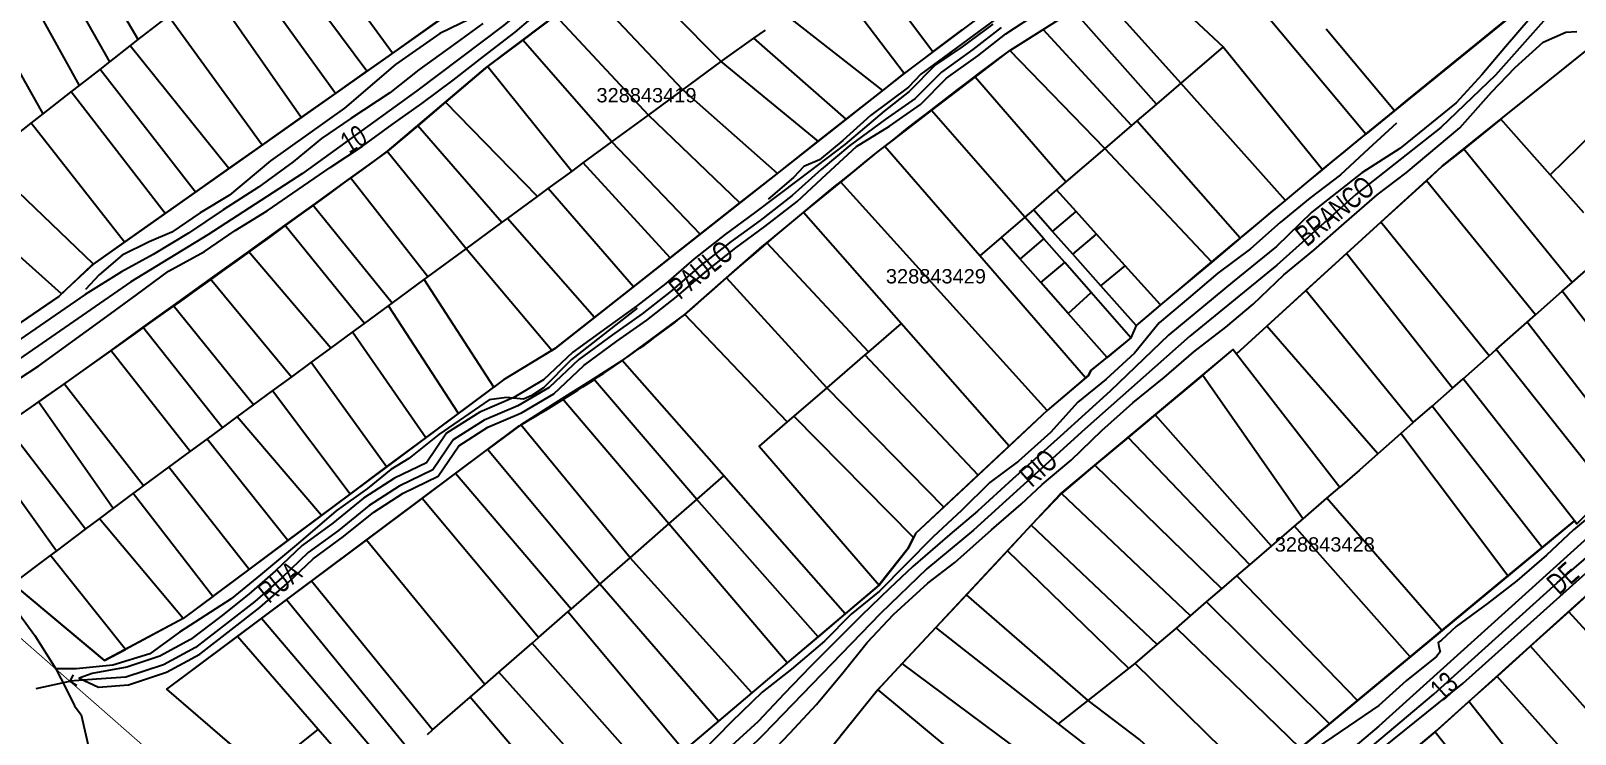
# Model space of a CAD drawing. Extents: x 206155 to 208014, y 4847439 to 4850017.
# Drawn here: x 206373.6 to 206589.5, y 4849569.2 to 4849667.4 of the extents above; entities that cross this region are included whole.
import ezdxf
from ezdxf.enums import TextEntityAlignment as Align

# ---------------------------------------------------------------- set-up
doc = ezdxf.new("R2010")
doc.units = 0
doc.header["$LTSCALE"] = 1.5
doc.header["$MEASUREMENT"] = 0
for name, color, linetype in [('CD-MALHA-LOTES', 40, 'CONTINUOUS'), ('CD_TXT_QUADRA', 7, 'CONTINUOUS'), ('HD-CURSO-PERENE', 170, 'CONTINUOUS'), ('HD-VALAS-DRENOS', 170, 'CONTINUOUS'), ('LM-LIM-SETOR-FISCAL', 7, 'CONTINUOUS'), ('RU-QUADRAS', 6, 'CONTINUOUS'), ('SV-EIXO-RUA-N-PAV', 6, 'CONTINUOUS'), ('SV-ESTIVAS', 7, 'CONTINUOUS'), ('SV-RUA-NAO-PAV-S-GUIA-C-GUIA', 7, 'CONTINUOUS'), ('SV-TXT-RUA-N-PAV-S-GUIA-C-GUIA', 7, 'CONTINUOUS')]:
    doc.layers.add(name, color=color, linetype=linetype)
doc.styles.add('ARIAL', font='ARIAL.TTF')
doc.linetypes.add('Limite', pattern='A,20,-3,[130,ltypeshp.shx,S=6.35,R=0,X=0,Y=0],-3,20', length=46)

msp = doc.modelspace()

# ---------------------------------------------------------------- linework, layer by layer
at = {"layer": 'CD-MALHA-LOTES'}
for points in [[(206388.64, 4849666.19), (206378.48, 4849683.54)], [(206575.61, 4849682.84), (206583.35, 4849671.8), (206564.25, 4849656.24)], [(206384.68, 4849663.1), (206374.72, 4849680.64)], [(206380.42, 4849659.78), (206370.65, 4849677.5)], [(206470.12, 4849663.12), (206456.56, 4849676.81)], [(206499.7, 4849664.49), (206490.1, 4849677.31)], [(206416.2, 4849658.68), (206403.31, 4849676.53)], [(206528.6, 4849676.15), (206540.28, 4849665.18)], [(206375.34, 4849655.82), (206365.4, 4849673.46)], [(206411.42, 4849655.31), (206398.73, 4849673.5)], [(206424.18, 4849664.32), (206416.85, 4849674.36)], [(206464.77, 4849659.2), (206451.62, 4849673.09)], [(206495.69, 4849661.45), (206485.93, 4849674.35)], [(206534.37, 4849660.1), (206523.09, 4849672.67)], [(206420.6, 4849661.79), (206413.24, 4849671.65)], [(206530.98, 4849657.19), (206519.35, 4849670.3)], [(206388.64, 4849666.19), (206392.85, 4849669.48)], [(206405.96, 4849651.46), (206392.85, 4849669.48)], [(206431.05, 4849669.17), (206424.18, 4849664.32)], [(206446.95, 4849669.58), (206442.39, 4849666.14)], [(206459.95, 4849655.66), (206446.95, 4849669.58)], [(206492.71, 4849659.1), (206479.26, 4849669.62)], [(206560.25, 4849652.98), (206546.4, 4849669.53)], [(206387.52, 4849665.32), (206388.64, 4849666.19)], [(206442.39, 4849666.14), (206437.48, 4849662.45)], [(206454.85, 4849651.92), (206442.39, 4849666.14)], [(206470.12, 4849663.12), (206470.64, 4849663.51), (206474.69, 4849666.38)], [(206474.69, 4849666.38), (206476.31, 4849667.53)], [(206487.59, 4849655.07), (206474.69, 4849666.38)], [(206499.7, 4849664.49), (206503.8, 4849667.58)], [(206510.47, 4849664.67), (206515.12, 4849667.62)], [(206527.5, 4849654.2), (206515.12, 4849667.62)], [(206564.25, 4849656.24), (206554.68, 4849667.67)], [(206384.68, 4849663.1), (206387.52, 4849665.32)], [(206401.3, 4849648.17), (206387.52, 4849665.32)], [(206424.18, 4849664.32), (206420.6, 4849661.79)], [(206499.7, 4849664.49), (206495.69, 4849661.45)], [(206505.65, 4849660.97), (206510.47, 4849664.67)], [(206523.76, 4849650.99), (206510.47, 4849664.67)], [(206540.28, 4849665.18), (206534.37, 4849660.1)], [(206540.28, 4849665.18), (206554.18, 4849648.03)], [(206579.12, 4849655.07), (206592.36, 4849665.71), (206598.03, 4849659.04)], [(206380.42, 4849659.78), (206383.31, 4849662.04)], [(206383.31, 4849662.04), (206384.68, 4849663.1)], [(206396.64, 4849644.88), (206383.31, 4849662.04)], [(206416.2, 4849658.68), (206420.6, 4849661.79)], [(206437.48, 4849662.45), (206431.58, 4849657.46)], [(206449.24, 4849647.79), (206437.48, 4849662.45)], [(206464.77, 4849659.2), (206470.12, 4849663.12)], [(206483.69, 4849652), (206470.12, 4849663.12)], [(206492.71, 4849659.1), (206495.69, 4849661.45)], [(206379.27, 4849658.89), (206380.42, 4849659.78)], [(206499.54, 4849656.28), (206505.65, 4849660.97)], [(206518.31, 4849646.31), (206505.65, 4849660.97)], [(206534.37, 4849660.1), (206530.98, 4849657.19)], [(206549.02, 4849643.72), (206534.37, 4849660.1)], [(206375.34, 4849655.82), (206379.27, 4849658.89)], [(206392.42, 4849641.91), (206379.27, 4849658.89)], [(206411.42, 4849655.31), (206416.2, 4849658.68)], [(206431.58, 4849657.46), (206427.7, 4849654.17)], [(206444.44, 4849644.27), (206431.58, 4849657.46)], [(206459.95, 4849655.66), (206464.77, 4849659.2)], [(206478, 4849647.51), (206464.77, 4849659.2)], [(206487.59, 4849655.07), (206492.71, 4849659.1)], [(206530.98, 4849657.19), (206528.23, 4849654.83)], [(206586.03, 4849647.28), (206598.03, 4849659.04)], [(206373.66, 4849654.51), (206375.34, 4849655.82)], [(206405.96, 4849651.46), (206411.42, 4849655.31)], [(206454.85, 4849651.92), (206459.95, 4849655.66)], [(206472.74, 4849643.38), (206459.95, 4849655.66)], [(206483.69, 4849652), (206487.59, 4849655.07)], [(206493, 4849651.27), (206499.54, 4849656.28)], [(206512.59, 4849641.4), (206499.54, 4849656.28)], [(206564.25, 4849656.24), (206560.25, 4849652.98)], [(206579.12, 4849655.07), (206573.94, 4849650.91)], [(206586.03, 4849647.28), (206579.12, 4849655.07)], [(206369.15, 4849650.99), (206373.66, 4849654.51)], [(206386.73, 4849637.89), (206373.66, 4849654.51)], [(206427.7, 4849654.17), (206423.43, 4849650.54)], [(206439.48, 4849640.64), (206427.7, 4849654.17)], [(206527.5, 4849654.2), (206523.76, 4849650.99)], [(206528.23, 4849654.83), (206527.5, 4849654.2)], [(206542.69, 4849638.43), (206528.23, 4849654.83)], [(206554.18, 4849648.03), (206560.25, 4849652.98)], [(206401.3, 4849648.17), (206405.96, 4849651.46)], [(206450.83, 4849648.97), (206454.85, 4849651.92)], [(206467.2, 4849639.01), (206454.85, 4849651.92)], [(206478, 4849647.51), (206483.69, 4849652)], [(206486.83, 4849646.26), (206492.13, 4849650.6), (206493, 4849651.27)], [(206506.27, 4849635.97), (206493, 4849651.27)], [(206523.76, 4849650.99), (206518.31, 4849646.31)], [(206538.7, 4849635.09), (206523.76, 4849650.99)], [(206573.94, 4849650.91), (206570.93, 4849648.49), (206568.7, 4849646.45)], [(206589.1, 4849632.27), (206573.94, 4849650.91)], [(206382.38, 4849634.82), (206367.12, 4849649.4)], [(206423.43, 4849650.54), (206418.32, 4849646.87)], [(206434.48, 4849636.97), (206423.43, 4849650.54)], [(206449.24, 4849647.79), (206450.83, 4849648.97)], [(206463.01, 4849635.71), (206450.83, 4849648.97)], [(206396.64, 4849644.88), (206401.3, 4849648.17)], [(206418.32, 4849646.87), (206413.02, 4849643.06)], [(206429.12, 4849633.03), (206418.32, 4849646.87)], [(206445.93, 4849645.37), (206449.24, 4849647.79)], [(206472.74, 4849643.38), (206478, 4849647.51)], [(206549.02, 4849643.72), (206554.18, 4849648.03)], [(206562.36, 4849640.69), (206568.7, 4849646.45)], [(206583.96, 4849627.74), (206568.7, 4849646.45)], [(206590.7, 4849642.01), (206586.03, 4849647.28)], [(206377.91, 4849630.67), (206361.71, 4849645.18)], [(206392.42, 4849641.91), (206396.64, 4849644.88)], [(206440.25, 4849641.2), (206444.44, 4849644.27)], [(206444.44, 4849644.27), (206445.93, 4849645.37)], [(206457.87, 4849631.66), (206445.93, 4849645.37)], [(206481.65, 4849642.02), (206486.83, 4849646.26)], [(206515.68, 4849614.36), (206486.83, 4849646.26)], [(206517.01, 4849645.2), (206513.77, 4849642.41)], [(206518.31, 4849646.31), (206517.01, 4849645.2)], [(206519.76, 4849642.16), (206517.01, 4849645.2)], [(206413.02, 4849643.06), (206409.14, 4849640.27)], [(206424.12, 4849629.36), (206413.02, 4849643.06)], [(206467.2, 4849639.01), (206472.74, 4849643.38)], [(206476.52, 4849637.82), (206481.65, 4849642.02)], [(206495.3, 4849626.51), (206481.65, 4849642.02)], [(206513.77, 4849642.41), (206512.59, 4849641.4)], [(206516.44, 4849639.4), (206513.77, 4849642.41)], [(206516.44, 4849639.4), (206519.76, 4849642.16)], [(206522.61, 4849639.01), (206519.76, 4849642.16)], [(206542.69, 4849638.43), (206549.02, 4849643.72)], [(206386.73, 4849637.89), (206392.42, 4849641.91)], [(206409.14, 4849640.27), (206404.03, 4849636.6)], [(206420.27, 4849626.54), (206409.14, 4849640.27)], [(206434.48, 4849636.97), (206439.48, 4849640.64)], [(206439.48, 4849640.64), (206440.25, 4849641.2)], [(206452.42, 4849627.37), (206440.25, 4849641.2)], [(206512.59, 4849641.4), (206509.26, 4849638.54)], [(206515.24, 4849638.38), (206512.59, 4849641.4)], [(206562.36, 4849640.69), (206557.56, 4849636.32)], [(206577.47, 4849622.02), (206562.36, 4849640.69)], [(206382.38, 4849634.82), (206386.73, 4849637.89)], [(206463.01, 4849635.71), (206467.2, 4849639.01)], [(206470.88, 4849632.91), (206475.84, 4849637.27), (206476.52, 4849637.82)], [(206490.71, 4849622.56), (206476.52, 4849637.82)], [(206509.26, 4849638.54), (206506.27, 4849635.97)], [(206511.91, 4849635.54), (206509.26, 4849638.54)], [(206511.91, 4849635.54), (206515.24, 4849638.38)], [(206518.16, 4849635.05), (206515.24, 4849638.38)], [(206519.27, 4849636.22), (206516.44, 4849639.4)], [(206519.27, 4849636.22), (206522.61, 4849639.01)], [(206526.6, 4849634.61), (206522.61, 4849639.01)], [(206542.69, 4849638.43), (206538.7, 4849635.09)], [(206404.03, 4849636.6), (206398.67, 4849632.75)], [(206415.56, 4849623.08), (206404.03, 4849636.6)], [(206429.12, 4849633.03), (206434.48, 4849636.97)], [(206446.43, 4849622.75), (206434.48, 4849636.97)], [(206457.87, 4849631.66), (206463.01, 4849635.71)], [(206521.06, 4849618.92), (206506.27, 4849635.97)], [(206514.81, 4849632.26), (206511.91, 4849635.54)], [(206523.2, 4849631.81), (206519.27, 4849636.22)], [(206557.56, 4849636.32), (206551.87, 4849631.14)], [(206572.35, 4849617.5), (206557.56, 4849636.32)], [(206589.1, 4849632.27), (206594.84, 4849637.34)], [(206382.38, 4849634.82), (206377.91, 4849630.67)], [(206514.81, 4849632.26), (206518.16, 4849635.05)], [(206521.84, 4849630.85), (206518.16, 4849635.05)], [(206523.2, 4849631.81), (206526.6, 4849634.61)], [(206531.56, 4849629.13), (206526.6, 4849634.61)], [(206538.7, 4849635.09), (206531.56, 4849629.13)], [(206398.67, 4849632.75), (206393.52, 4849629.05)], [(206410.05, 4849619.03), (206398.67, 4849632.75)], [(206424.12, 4849629.36), (206428.62, 4849632.67)], [(206428.62, 4849632.67), (206429.12, 4849633.03)], [(206438.34, 4849617.63), (206428.62, 4849632.67)], [(206452.42, 4849627.37), (206457.87, 4849631.66)], [(206465.03, 4849627.77), (206470.88, 4849632.91)], [(206484.89, 4849617.54), (206470.88, 4849632.91)], [(206518.65, 4849627.92), (206514.81, 4849632.26)], [(206528.13, 4849626.26), (206523.2, 4849631.81)], [(206587.7, 4849631.04), (206589.1, 4849632.27)], [(206372.24, 4849626.69), (206377.52, 4849630.3), (206377.91, 4849630.67)], [(206393.52, 4849629.05), (206389.29, 4849626.01)], [(206404.75, 4849615.15), (206393.52, 4849629.05)], [(206423.64, 4849629.01), (206424.12, 4849629.36)], [(206518.65, 4849627.92), (206521.84, 4849630.85)], [(206527.41, 4849624.51), (206521.84, 4849630.85)], [(206531.56, 4849629.13), (206528.13, 4849626.26)], [(206551.87, 4849631.14), (206546.39, 4849626.16)], [(206566.88, 4849612.68), (206551.87, 4849631.14)], [(206583.96, 4849627.74), (206587.7, 4849631.04)], [(206602.68, 4849611.55), (206587.7, 4849631.04)], [(206420.27, 4849626.54), (206423.64, 4849629.01)], [(206433.41, 4849613.97), (206423.64, 4849629.01)], [(206446.43, 4849622.75), (206446.98, 4849623.09), (206452.42, 4849627.37)], [(206456.28, 4849621.37), (206456.71, 4849621.64), (206465.03, 4849627.77)], [(206479.35, 4849612.77), (206465.03, 4849627.77)], [(206524.07, 4849621.79), (206518.65, 4849627.92)], [(206582.79, 4849626.71), (206583.96, 4849627.74)], [(206389.29, 4849626.01), (206384.8, 4849622.78)], [(206400.42, 4849611.97), (206389.29, 4849626.01)], [(206415.56, 4849623.08), (206418.59, 4849625.3)], [(206418.59, 4849625.3), (206420.27, 4849626.54)], [(206428.84, 4849610.56), (206418.59, 4849625.3)], [(206495.3, 4849626.51), (206490.71, 4849622.56)], [(206510.36, 4849609.39), (206495.3, 4849626.51)], [(206528.13, 4849626.26), (206527.41, 4849624.51)], [(206546.39, 4849626.16), (206542.16, 4849622.31)], [(206561.92, 4849608.31), (206546.39, 4849626.16)], [(206578.44, 4849622.88), (206582.79, 4849626.71)], [(206598.09, 4849606.94), (206582.79, 4849626.71)], [(206384.8, 4849622.78), (206378.28, 4849618.1)], [(206395.91, 4849608.65), (206384.8, 4849622.78)], [(206412.82, 4849621.06), (206415.56, 4849623.08)], [(206446.43, 4849622.75), (206439.7, 4849618.65), (206438.34, 4849617.63)], [(206527.41, 4849624.51), (206524.07, 4849621.79)], [(206537.44, 4849619.32), (206541.7, 4849622.88), (206542.16, 4849622.31)], [(206577.47, 4849622.02), (206578.44, 4849622.88)], [(206594.22, 4849603.05), (206578.44, 4849622.88)], [(206410.05, 4849619.03), (206412.82, 4849621.06)], [(206423.36, 4849606.48), (206412.82, 4849621.06)], [(206452.26, 4849618.81), (206456.28, 4849621.37)], [(206470.49, 4849605.23), (206456.28, 4849621.37)], [(206490.22, 4849622.14), (206484.89, 4849617.54)], [(206490.71, 4849622.56), (206490.22, 4849622.14)], [(206506.03, 4849605.35), (206490.22, 4849622.14)], [(206521.06, 4849618.92), (206521.47, 4849619.27), (206521.82, 4849619.97), (206524.07, 4849621.79)], [(206542.16, 4849622.31), (206556.61, 4849603.68)], [(206573.84, 4849618.82), (206577.47, 4849622.02)], [(206407.42, 4849617.1), (206410.05, 4849619.03)], [(206447.91, 4849616.05), (206452.26, 4849618.81)], [(206466.71, 4849601.93), (206452.26, 4849618.81)], [(206521.06, 4849618.92), (206515.68, 4849614.36)], [(206537.44, 4849619.32), (206530.8, 4849613.77)], [(206537.44, 4849619.32), (206551.46, 4849599.24)], [(206572.35, 4849617.5), (206573.84, 4849618.82)], [(206589.39, 4849598.97), (206573.84, 4849618.82)], [(206378.28, 4849618.1), (206374.7, 4849615.59)], [(206389.37, 4849603.85), (206378.28, 4849618.1)], [(206404.75, 4849615.15), (206407.42, 4849617.1)], [(206418.27, 4849602.69), (206407.42, 4849617.1)], [(206433.41, 4849613.97), (206438.34, 4849617.63)], [(206484.89, 4849617.54), (206480.3, 4849613.58)], [(206501.23, 4849600.88), (206484.89, 4849617.54)], [(206569.5, 4849614.99), (206572.35, 4849617.5)], [(206374.7, 4849615.59), (206370.06, 4849612.35)], [(206385.13, 4849600.68), (206374.7, 4849615.59)], [(206402.47, 4849613.47), (206404.75, 4849615.15)], [(206428.84, 4849610.56), (206433.41, 4849613.97)], [(206442.12, 4849612.38), (206447.91, 4849616.05)], [(206462.79, 4849598.52), (206447.91, 4849616.05)], [(206515.68, 4849614.36), (206510.36, 4849609.39)], [(206566.88, 4849612.68), (206569.5, 4849614.99)], [(206584.88, 4849595.24), (206569.5, 4849614.99)], [(206381.28, 4849597.78), (206370.06, 4849612.35)], [(206398.26, 4849610.38), (206400.42, 4849611.97)], [(206400.42, 4849611.97), (206402.47, 4849613.47)], [(206414.24, 4849599.69), (206402.47, 4849613.47)], [(206442.12, 4849612.38), (206437.46, 4849608.93)], [(206457.39, 4849593.81), (206442.12, 4849612.38)], [(206479.35, 4849612.77), (206475.42, 4849609.38), (206492.19, 4849589.99)], [(206480.3, 4849613.58), (206479.35, 4849612.77)], [(206497.02, 4849596.63), (206480.3, 4849613.58)], [(206530.8, 4849613.77), (206527.03, 4849610.61)], [(206547.05, 4849595.43), (206530.8, 4849613.77)], [(206565.13, 4849611.14), (206566.88, 4849612.68)], [(206377.2, 4849594.72), (206366.42, 4849609.8)], [(206395.91, 4849608.65), (206398.26, 4849610.38)], [(206409.54, 4849596.19), (206398.26, 4849610.38)], [(206423.36, 4849606.48), (206428.84, 4849610.56)], [(206527.03, 4849610.61), (206522.38, 4849606.73)], [(206544.02, 4849592.82), (206527.03, 4849610.61)], [(206561.92, 4849608.31), (206565.13, 4849611.14)], [(206580.09, 4849591.27), (206565.13, 4849611.14)], [(206392.92, 4849606.46), (206395.91, 4849608.65)], [(206433, 4849605.59), (206437.46, 4849608.93)], [(206453.15, 4849590.11), (206437.46, 4849608.93)], [(206510.36, 4849609.39), (206506.03, 4849605.35)], [(206561.92, 4849608.31), (206559.36, 4849606.05), (206556.61, 4849603.68)], [(206389.37, 4849603.85), (206392.92, 4849606.46)], [(206404.12, 4849592.15), (206392.92, 4849606.46)], [(206418.27, 4849602.69), (206423.36, 4849606.48)], [(206428.31, 4849602.08), (206433, 4849605.59)], [(206449.14, 4849586.61), (206433, 4849605.59)], [(206506.03, 4849605.35), (206501.23, 4849600.88)], [(206522.38, 4849606.73), (206517.68, 4849602.79)], [(206540.12, 4849589.46), (206522.38, 4849606.73)], [(206387.91, 4849602.77), (206388.75, 4849603.4), (206389.37, 4849603.85)], [(206466.71, 4849601.93), (206470.49, 4849605.23)], [(206487.44, 4849585.96), (206470.49, 4849605.23)], [(206554.79, 4849602.11), (206556.61, 4849603.68)], [(206385.13, 4849600.68), (206387.91, 4849602.77)], [(206399.05, 4849588.38), (206387.91, 4849602.77)], [(206414.24, 4849599.69), (206418.27, 4849602.69)], [(206420.52, 4849596.26), (206428.31, 4849602.08)], [(206444.61, 4849582.67), (206428.31, 4849602.08)], [(206462.79, 4849598.52), (206466.71, 4849601.93)], [(206483.66, 4849582.76), (206466.71, 4849601.93)], [(206517.68, 4849602.79), (206513.47, 4849598.33)], [(206535.73, 4849585.67), (206517.68, 4849602.79)], [(206551.46, 4849599.24), (206554.79, 4849602.11)], [(206570.88, 4849583.63), (206554.79, 4849602.11)], [(206589.39, 4849598.97), (206589.73, 4849598.54), (206594.22, 4849603.05)], [(206381.28, 4849597.78), (206383.23, 4849599.25)], [(206383.23, 4849599.25), (206385.13, 4849600.68)], [(206394.9, 4849585.29), (206383.23, 4849599.25)], [(206409.54, 4849596.19), (206414.24, 4849599.69)], [(206501.23, 4849600.88), (206497.28, 4849597.19), (206497.02, 4849596.63)], [(206550.28, 4849598.22), (206551.46, 4849599.24)], [(206584.88, 4849595.24), (206589.39, 4849598.97)], [(206377.2, 4849594.72), (206381.28, 4849597.78)], [(206457.39, 4849593.81), (206462.79, 4849598.52)], [(206479.37, 4849579.12), (206462.79, 4849598.52)], [(206513.47, 4849598.33), (206510.13, 4849594.75)], [(206531.08, 4849581.66), (206513.47, 4849598.33)], [(206547.05, 4849595.43), (206550.28, 4849598.22)], [(206566.46, 4849579.97), (206550.28, 4849598.22)], [(206376.39, 4849594.11), (206377.2, 4849594.72)], [(206404.12, 4849592.15), (206409.54, 4849596.19)], [(206412.86, 4849590.53), (206420.52, 4849596.26)], [(206437.09, 4849576.11), (206420.52, 4849596.26)], [(206492.19, 4849589.99), (206496.32, 4849595.19), (206497.02, 4849596.63)], [(206510.13, 4849594.75), (206504.43, 4849588.64)], [(206527.13, 4849578.34), (206510.13, 4849594.75)], [(206544.02, 4849592.82), (206547.05, 4849595.43)], [(206580.09, 4849591.27), (206584.88, 4849595.24)], [(206371.12, 4849590.14), (206376.39, 4849594.11)], [(206386.84, 4849580.99), (206376.39, 4849594.11)], [(206453.15, 4849590.11), (206457.39, 4849593.81)], [(206474.4, 4849574.91), (206457.39, 4849593.81)], [(206542.23, 4849591.28), (206544.02, 4849592.82)], [(206399.05, 4849588.38), (206404.12, 4849592.15)], [(206409.38, 4849587.93), (206412.86, 4849590.53)], [(206429.78, 4849569.74), (206412.86, 4849590.53)], [(206540.12, 4849589.46), (206542.23, 4849591.28)], [(206559.08, 4849573.85), (206542.23, 4849591.28)], [(206570.88, 4849583.63), (206580.09, 4849591.27)], [(206371.12, 4849590.14), (206383.93, 4849579.44), (206386.84, 4849580.99)], [(206399.05, 4849588.38), (206394.9, 4849585.29)], [(206449.14, 4849586.61), (206453.15, 4849590.11)], [(206469.76, 4849570.98), (206453.15, 4849590.11)], [(206492.19, 4849589.99), (206487.44, 4849585.96)], [(206504.43, 4849588.64), (206500.12, 4849584.03)], [(206521.42, 4849573.85), (206504.43, 4849588.64)], [(206537.99, 4849587.62), (206540.12, 4849589.46)], [(206592.08, 4849589.34), (206588.62, 4849586.24)], [(206405.87, 4849585.31), (206409.38, 4849587.93)], [(206426.52, 4849566.9), (206409.38, 4849587.93)], [(206444.61, 4849582.67), (206448.69, 4849586.22)], [(206448.69, 4849586.22), (206449.14, 4849586.61)], [(206464.92, 4849566.88), (206448.69, 4849586.22)], [(206487.44, 4849585.96), (206483.66, 4849582.76)], [(206535.73, 4849585.67), (206537.99, 4849587.62)], [(206555.14, 4849570.59), (206537.99, 4849587.62)], [(206588.62, 4849586.24), (206583.28, 4849581.44)], [(206611.78, 4849560.9), (206588.62, 4849586.24)], [(206394.9, 4849585.29), (206386.84, 4849580.99)], [(206402.51, 4849582.8), (206405.87, 4849585.31)], [(206423.67, 4849564.4), (206405.87, 4849585.31)], [(206500.12, 4849584.03), (206495.43, 4849579)], [(206517.29, 4849570.6), (206500.12, 4849584.03)], [(206531.08, 4849581.66), (206533.78, 4849583.98)], [(206533.78, 4849583.98), (206535.73, 4849585.67)], [(206551.04, 4849567.19), (206533.78, 4849583.98)], [(206406.19, 4849563.74), (206392.64, 4849575.42), (206402.51, 4849582.8)], [(206413.8, 4849569.81), (206402.51, 4849582.8)], [(206439.06, 4849577.82), (206443.68, 4849581.85)], [(206443.68, 4849581.85), (206444.61, 4849582.67)], [(206460.37, 4849563.03), (206443.68, 4849581.85)], [(206483.66, 4849582.76), (206479.37, 4849579.12)], [(206528, 4849579.03), (206531.08, 4849581.66)], [(206566.46, 4849579.97), (206570.88, 4849583.63)], [(206559.08, 4849573.85), (206566.46, 4849579.97)], [(206583.28, 4849581.44), (206578.58, 4849577.22)], [(206606.72, 4849555.04), (206583.28, 4849581.44)], [(206437.09, 4849576.11), (206439.06, 4849577.82)], [(206455.77, 4849559.12), (206439.06, 4849577.82)], [(206479.37, 4849579.12), (206474.4, 4849574.91)], [(206495.43, 4849579), (206492.03, 4849575.36)], [(206512.51, 4849566.33), (206495.43, 4849579)], [(206521.42, 4849573.85), (206527.13, 4849578.34)], [(206527.13, 4849578.34), (206528, 4849579.03)], [(206545.12, 4849562.27), (206528, 4849579.03)], [(206435.05, 4849574.33), (206437.09, 4849576.11)], [(206492.03, 4849575.36), (206486.75, 4849568.83)], [(206492.03, 4849575.36), (206508.56, 4849561.62)], [(206578.58, 4849577.22), (206574.66, 4849573.7)], [(206602.62, 4849550.29), (206578.58, 4849577.22)], [(206429.78, 4849569.74), (206435.05, 4849574.33)], [(206451.35, 4849555.14), (206435.05, 4849574.33)], [(206474.4, 4849574.91), (206469.76, 4849570.98)], [(206517.29, 4849570.6), (206521.42, 4849573.85)], [(206537.5, 4849560.1), (206528.61, 4849568.39), (206521.42, 4849573.85)], [(206555.14, 4849570.59), (206559.08, 4849573.85)], [(206569.93, 4849569.47), (206574.66, 4849573.7)], [(206597.66, 4849544.54), (206574.66, 4849573.7)], [(206469.76, 4849570.98), (206464.92, 4849566.88)], [(206406.19, 4849563.74), (206413.8, 4849569.81)], [(206418.84, 4849564.01), (206413.8, 4849569.81)], [(206429.05, 4849569.1), (206429.78, 4849569.74)], [(206521.22, 4849567.52), (206517.29, 4849570.6)], [(206551.04, 4849567.19), (206555.14, 4849570.59)], [(206569.93, 4849569.47), (206565.09, 4849565.4)], [(206569.93, 4849569.47), (206586.96, 4849548.02)]]:
    msp.add_lwpolyline(points, dxfattribs=at)
at = {"layer": 'HD-CURSO-PERENE'}
for p, q in [((206371.13, 4849587.06), (206374.19, 4849582.95)), ((206374.19, 4849582.95), (206377.11, 4849578.28)), ((206377.11, 4849578.28), (206378.5, 4849575.59)), ((206378.5, 4849575.59), (206379.74, 4849573.11)), ((206379.74, 4849573.11), (206380.66, 4849571.87)), ((206380.66, 4849571.87), (206381.83, 4849566.77))]:
    msp.add_line(p, q, dxfattribs=at)
at = {"layer": 'HD-VALAS-DRENOS', "flags": 128}
for points in [[(206553.82, 4849714.8), (206559.4, 4849706.31), (206559.56, 4849705.86), (206559.27, 4849704.86), (206558.63, 4849704.25), (206552.72, 4849700.2), (206551.86, 4849697.79), (206534.83, 4849687.5), (206534.29, 4849686.64), (206532.62, 4849684.36), (206526.91, 4849681.33), (206516.34, 4849674.88), (206505.44, 4849666.81), (206498.05, 4849661.36), (206496.33, 4849659.53), (206491.02, 4849655.6), (206487.12, 4849652.09), (206483.85, 4849649.39), (206481.66, 4849648.46), (206480.23, 4849646.94), (206476.67, 4849643.89)], [(206436.5, 4849669.79), (206430.78, 4849667.06), (206424.59, 4849662.72), (206417.46, 4849656.61), (206407.1, 4849649.26), (206401.41, 4849644.47), (206397.29, 4849642.01), (206393.33, 4849639.3), (206390.14, 4849637.96), (206386.41, 4849636.1), (206383.15, 4849633.31), (206381.27, 4849631.28)], [(206564.54, 4849654.54), (206560.63, 4849650.93), (206556.68, 4849647.32), (206552.42, 4849644.06), (206548.26, 4849640.65), (206544.11, 4849636.94), (206539.55, 4849633.57), (206535.44, 4849630.06), (206531.34, 4849626.6), (206527.89, 4849622.39), (206523.94, 4849618.73), (206519.98, 4849615.52), (206516.18, 4849611.32), (206511.68, 4849607.3), (206507.67, 4849604.29), (206503.72, 4849600.38), (206499.77, 4849596.72), (206495.87, 4849592.81), (206492.26, 4849589.15), (206488.3, 4849585.9), (206484.55, 4849582.14), (206479.95, 4849578.22), (206475.84, 4849575.01), (206471.59, 4849570.89), (206467.45, 4849566.68)], [(206458.36, 4849628.67), (206449.2, 4849621.48), (206445.3, 4849617.52), (206443.66, 4849616.49), (206442.47, 4849615.98), (206440.1, 4849616.19), (206437.71, 4849615.86), (206430.66, 4849611.02), (206426.47, 4849607.65), (206423.93, 4849606.11), (206420.67, 4849603.46), (206416.31, 4849600.35), (206411.03, 4849595.85), (206405.72, 4849591.39), (206401.61, 4849588.08), (206394.39, 4849583.4), (206390.25, 4849580.36), (206385.06, 4849578.81), (206379.98, 4849578.3), (206377.11, 4849578.28)], [(206593.48, 4849601.19), (206589.27, 4849597.68), (206585.52, 4849594.17), (206581.36, 4849590.56), (206577.25, 4849587.4), (206572.89, 4849584.19), (206570.81, 4849582.3), (206570.37, 4849581.95), (206570.43, 4849581.4), (206570.64, 4849580.65), (206570.1, 4849579.99), (206565.89, 4849576.58), (206562.08, 4849573.17), (206557.82, 4849570.26), (206553.45, 4849567.29)]]:
    msp.add_lwpolyline(points, dxfattribs=at)
at = {"layer": 'LM-LIM-SETOR-FISCAL', "linetype": 'Limite', "ltscale": 0.1, "const_width": 0.13, "flags": 128}
msp.add_lwpolyline([(207693.53, 4847579.56), (207661.03, 4847549.31), (207612.7, 4847504.12), (207608.58, 4847500.27), (207585.3, 4847478.55), (207576.34, 4847469.74), (207571.87, 4847465.34), (207556.36, 4847486.66), (207540.14, 4847507.78), (207531.85, 4847519.47), (207511.91, 4847545.61), (207506.17, 4847553.18), (207498.88, 4847562.81), (207463.75, 4847610.71), (207457.67, 4847619.01), (207440.44, 4847642.51), (207431.06, 4847656.73), (207427.79, 4847661.69), (207410.24, 4847685.38), (207400.06, 4847698.96), (207390.62, 4847713.26), (207368.81, 4847743.14), (207367.63, 4847745.51), (207365.1, 4847750.55), (207350.49, 4847771.92), (207340.01, 4847785.42), (207333.8, 4847793.43), (207328.91, 4847799.72), (207315.6, 4847819.35), (207310.76, 4847826.26), (207285.87, 4847860.83), (207260.72, 4847896.98), (207248.23, 4847915.4), (207242.67, 4847921.29), (207202.51, 4847892.47), (207193.03, 4847885.67), (207186.34, 4847883.83), (207169.47, 4847906.92), (207159.13, 4847921.36), (207145.03, 4847940.16), (207134.22, 4847955.66), (207130.37, 4847960.22), (207126.09, 4847965.9), (207111.59, 4847986.15), (207100.06, 4848001.48), (207090.77, 4848014.03), (207087.01, 4848019.05), (207075.04, 4848034.33), (207069.37, 4848045.04), (207069.26, 4848049.8), (207069.11, 4848053.33), (207066.5, 4848058.01), (207060.87, 4848065.4), (207031.95, 4848105.77), (207020.41, 4848120.82), (207005.92, 4848142.54), (206995.35, 4848155.22), (206982.67, 4848172.12), (206959.42, 4848202.77), (206955.58, 4848209.27), (206948.97, 4848217), (206956.28, 4848221.98), (206974.04, 4848236.91), (207015.88, 4848269.11), (207005.71, 4848281.99), (206987.16, 4848307.84), (206966.87, 4848336.83), (206960.49, 4848346.74), (207051.18, 4848413.73), (207093.59, 4848446.09), (207106.7, 4848455.88), (207140.72, 4848483.45), (207169.66, 4848504.88), (207261.26, 4848571.24), (207250.42, 4848586.92), (207233.64, 4848611.27), (207214.13, 4848640.25), (207199.66, 4848661.86), (207162.16, 4848719.72), (207148.67, 4848740.27), (207138.58, 4848756.16), (207114.21, 4848785.08), (207108.98, 4848791.97), (207099.68, 4848804.07), (207089.04, 4848833.89), (207075.28, 4848852.41), (207054.15, 4848879.42), (207034.07, 4848905.39), (207008.79, 4848936.89), (207002.49, 4848944.75), (206978.67, 4848976.02), (206968.98, 4848989.87), (206958.44, 4849004.76), (206966.26, 4849011.39), (206981.71, 4849023.09), (207002.58, 4849038.25), (207026.18, 4849059.14), (207039.09, 4849069.24), (207048.4, 4849077.1), (207033.93, 4849094.44), (207025.31, 4849104.91), (207019.34, 4849111.98), (206955.53, 4849187.19), (206739.99, 4849438.83), (206628.48, 4849357.79), (206159.3, 4849769.3), (206177.89, 4849842.97), (206311.32, 4849828.25), (206318.97, 4849888.04), (206376.86, 4849879.93), (206422.43, 4850015.06), (206474.48, 4850006.62), (206492.19, 4850011.1), (206819.81, 4849985.62), (206867.89, 4849970.66), (206761.86, 4849758.64), (206955.52, 4849737.17), (206981.38, 4849733.58), (207038.29, 4849725.23), (207070.29, 4849722.03), (207093.76, 4849719.89), (207136.42, 4849713.49), (207187.69, 4849706.67), (207206.03, 4849702.71), (207217.82, 4849703), (207238.05, 4849700.95), (207257.69, 4849697.98), (207277.63, 4849691.43), (207298.76, 4849680.12), (207307.69, 4849672.68), (207325.58, 4849647.34), (207339.6, 4849627.48), (207365.17, 4849591.27), (207375.36, 4849576.96), (207394.56, 4849549.23), (207402.02, 4849538.56), (207409.91, 4849527.9), (207417.58, 4849518.68), (207445.75, 4849483.09), (207461.51, 4849464.09), (207489.49, 4849426.56), (207512.94, 4849401.39), (207520.93, 4849386.71), (207524.83, 4849382.69), (207529.48, 4849377.88), (207540.69, 4849361.49), (207560.95, 4849335.89), (207577.23, 4849307.07), (207583.74, 4849297.42), (207628.15, 4849239.89), (207643.22, 4849219.05), (207658.02, 4849201.49), (207693.22, 4849158.83), (207705.61, 4849141.39), (207712.86, 4849133.84), (207725.65, 4849112.01), (207736.66, 4849084.67), (207739.33, 4849078.11), (207747.93, 4849059.71), (207757.22, 4849040.43), (207775.14, 4849006.28), (207791.99, 4848977.54), (207792.78, 4848975.77), (207795.96, 4848968.62), (207802.2, 4848960.18), (207825.03, 4848930.31), (207842.53, 4848910.15), (207856.41, 4848891.07), (207858.75, 4848886.94), (207866.81, 4848872.74), (207869.94, 4848867.11), (207871.77, 4848863.82), (207879.69, 4848853.91), (207882.92, 4848845.94), (207889.76, 4848830.42), (207897.96, 4848811.56), (207901.5, 4848803.37), (207910.93, 4848782.03), (207925.43, 4848746.58), (207927.76, 4848740.69), (207935.19, 4848724.84), (207938.98, 4848722.35), (207951.29, 4848714.3), (207953.61, 4848706.94), (207955.87, 4848700.21), (207959.42, 4848694.96), (207980.21, 4848656.63), (207983.23, 4848650.23), (207987.97, 4848639.65), (207991.98, 4848624.34), (207992.34, 4848618.14), (207992.71, 4848609.76), (207992.35, 4848598.91), (207989.51, 4848588.21), (207986.21, 4848576.49), (207981.13, 4848552.93), (207979.22, 4848544.32), (207974.12, 4848527.55), (207970.47, 4848512.96), (207968.53, 4848505.21), (207962.87, 4848484.57), (207961.77, 4848475.9), (207962.44, 4848471.73), (207962.76, 4848468.22), (207963.58, 4848460.32), (207965.62, 4848437.71), (207970.3, 4848417.74), (207973.97, 4848405.11), (207979.52, 4848388.8), (207983.37, 4848372.15), (207985.88, 4848361.34), (207994.8, 4848328.69), (207998.94, 4848313.63), (208000.94, 4848308.61), (208001.28, 4848301.24), (208004.29, 4848290.86), (208006.08, 4848286.4), (208007.64, 4848282.49), (208010.65, 4848271.5), (208010.53, 4848262.57), (208009.71, 4848251.17), (208006.89, 4848242.28), (208002.27, 4848228.55), (207997.36, 4848212.8), (207991.07, 4848194.77), (207987.4, 4848183.31), (207984.51, 4848174.56), (207981.76, 4848167.44), (207976.41, 4848152.41), (207973.09, 4848141.61), (207967.4, 4848130.11), (207964.22, 4848121.42), (207961.45, 4848112.84), (207955.63, 4848098.17), (207952.19, 4848088.84), (207947.6, 4848075.6), (207943.28, 4848060.34), (207938.8, 4848047.89), (207935.95, 4848038.31), (207931.75, 4848023.44), (207924.02, 4847983.95), (207922.67, 4847973.36), (207921, 4847963.57), (207920.32, 4847960.19), (207917.77, 4847945.28), (207916.42, 4847941.01), (207910.26, 4847922.04), (207901.41, 4847892.98), (207897.62, 4847878.65), (207892.25, 4847865.58), (207878.3, 4847837.34), (207872.42, 4847829.43), (207870.47, 4847825.73), (207866.98, 4847818.64), (207853.99, 4847795.84), (207843.32, 4847778.24), (207832.06, 4847762.95), (207814.75, 4847736.4), (207805.8, 4847721.97), (207788.79, 4847698.98), (207782.07, 4847685.13), (207771.56, 4847663.44), (207770.16, 4847648.29), (207754.59, 4847638.36), (207743.55, 4847627.73)], close=True, dxfattribs=at)
at = {"layer": 'RU-QUADRAS', "color": 6, "linetype": 'Continuous'}
for points in [[(206495.92, 4849661.63), (206446.98, 4849623.09), (206439.7, 4849618.65), (206394.9, 4849585.29), (206383.93, 4849579.44), (206356.84, 4849602.08), (206356.92, 4849603.16, 0.006648), (206423.49, 4849650.59), (206437.22, 4849662.26), (206471.73, 4849688.23), (206515.53, 4849713.92), (206541.1, 4849730.72), (206547.32, 4849723.95), (206559.41, 4849705.9), (206517.22, 4849677.69)], [(206392.64, 4849575.42), (206441.87, 4849612.22, 0.034504), (206465.01, 4849627.75, -0.022732), (206510.55, 4849664.74), (206541.09, 4849684.06), (206561.61, 4849699.68), (206575.61, 4849682.84), (206583.35, 4849671.8, 0.006431), (206528.13, 4849626.26), (206527.41, 4849624.51), (206521.82, 4849619.97), (206521.47, 4849619.27), (206515.71, 4849614.38), (206497.28, 4849597.19), (206496.32, 4849595.19), (206492.17, 4849589.96), (206456.11, 4849559.42), (206442.53, 4849547.18), (206433.01, 4849540.64)]]:
    msp.add_lwpolyline(points, format="xyb", close=True, dxfattribs=at)
msp.add_lwpolyline([(206435.05, 4849671.98), (206382.16, 4849634.66), (206377.52, 4849630.3), (206358.02, 4849616.98)], dxfattribs=at)
for points in [[(206452.18, 4849529.83), (206469.14, 4849549.67), (206470.5, 4849548.62), (206491.8, 4849575.11), (206517.53, 4849602.67), (206541.7, 4849622.88), (206542.16, 4849622.31), (206570.93, 4849648.49), (206592.36, 4849665.71), (206621.93, 4849630.9), (206589.73, 4849598.54), (206589.39, 4849598.97), (206539.86, 4849557.92), (206537.5, 4849560.1), (206534.45, 4849557.17), (206536.42, 4849555.63), (206532.5, 4849551.59), (206530.54, 4849552.97), (206489.11, 4849501.54), (206469.5, 4849515.61)], [(206549.17, 4849552.04), (206570.23, 4849569.72), (206632.58, 4849625.99), (206652.53, 4849611.72), (206667.71, 4849599.32), (206619.99, 4849509.35), (206609.36, 4849491.37), (206574.67, 4849521.94)]]:
    msp.add_lwpolyline(points, close=True, dxfattribs=at)
at = {"layer": 'SV-EIXO-RUA-N-PAV'}
for points in [[(206542.07, 4849735.49), (206523.98, 4849723.79), (206496.99, 4849707.26), (206486.79, 4849702.86), (206475.77, 4849697.07), (206468.06, 4849692.66), (206460.07, 4849686.6), (206447.95, 4849675.03), (206439.69, 4849668.15), (206427.57, 4849659.05), (206411.59, 4849647.48), (206398.36, 4849638.94), (206387.62, 4849632.33), (206375.22, 4849623.79), (206358.42, 4849612.22), (206352.83, 4849607.43), (206351.89, 4849606.14)], [(206588.04, 4849672.15), (206578.35, 4849661.25), (206570.72, 4849653.9), (206558.84, 4849644.57), (206547.81, 4849634.67), (206535.65, 4849624.77), (206520.95, 4849611.77), (206505.4, 4849597.63), (206498.89, 4849592.25), (206492.39, 4849586.03), (206475.99, 4849569.07), (206463.26, 4849556.62), (206455.34, 4849547.86), (206450.08, 4849541.7)], [(206509.28, 4849667.89), (206505.32, 4849664.83), (206500.91, 4849661.67), (206497.26, 4849657.96), (206493.04, 4849655.05), (206488.13, 4849651.42), (206484.12, 4849648.04), (206480.03, 4849644.41), (206475.57, 4849640.94), (206471.51, 4849637.98), (206467.2, 4849634.57), (206463.19, 4849631.11), (206459.08, 4849627.89), (206454.92, 4849624.93), (206450.21, 4849621.52), (206446.06, 4849617.6), (206441.72, 4849615.03), (206437, 4849613.01), (206432.66, 4849610.26), (206429.81, 4849606.06), (206425.11, 4849603.79), (206420.91, 4849601.08), (206416.65, 4849597.62), (206412.39, 4849594.51), (206408.69, 4849591.01), (206404.93, 4849587.7), (206400.97, 4849584.59), (206396.65, 4849581.27), (206392.17, 4849578.85), (206386.91, 4849577.1), (206382.81, 4849576.84), (206379.09, 4849576.55)], [(206518.46, 4849525.85), (206519.09, 4849529.29), (206520.96, 4849533.5), (206522.99, 4849535.69), (206527.14, 4849539.43), (206534.36, 4849545.37), (206543.63, 4849552.69), (206553.27, 4849560.84), (206569.76, 4849574.74), (206587, 4849590.31), (206604.6, 4849605.5), (206623.69, 4849624.96), (206628.04, 4849628.64), (206632.37, 4849631.61)]]:
    msp.add_lwpolyline(points, dxfattribs=at)
at = {"layer": 'SV-ESTIVAS', "flags": 128}
for points in [[(206379.54, 4849577.43), (206379.09, 4849576.55), (206380.04, 4849576)], [(206374.35, 4849575.54), (206379.09, 4849576.55)]]:
    msp.add_lwpolyline(points, dxfattribs=at)
at = {"layer": 'SV-RUA-NAO-PAV-S-GUIA-C-GUIA', "flags": 128}
for points in [[(206363.32, 4849613.14), (206374.73, 4849620.63), (206383.73, 4849627.15), (206388.39, 4849630.52), (206392.85, 4849633.84), (206397.92, 4849636.61), (206402.18, 4849639.52), (206406.65, 4849642.29), (206410.99, 4849645.26), (206415.46, 4849648.34), (206419.99, 4849651.33), (206424.15, 4849654.35), (206428.27, 4849657.26), (206432.68, 4849660.52), (206436.89, 4849663.83), (206441.34, 4849667.25), (206445.7, 4849670.96)], [(206436.82, 4849668.44), (206432.71, 4849665.48), (206427.88, 4849661.95), (206423.79, 4849658.75), (206418.35, 4849655.19), (206414.27, 4849652.36), (206410.3, 4849649.13), (206405.45, 4849645.58), (206400.49, 4849642.41), (206395.68, 4849639.13), (206390.72, 4849636.16), (206386.29, 4849633.75), (206381.23, 4849630.57), (206371.48, 4849623.88)], [(206508.08, 4849668.34), (206503.82, 4849665.2), (206500.07, 4849662.66), (206496.42, 4849658.96), (206492.91, 4849656.22), (206487.43, 4849651.55), (206481.04, 4849646.68), (206474.79, 4849641.98), (206470.72, 4849639.01), (206466.37, 4849635.57), (206462.37, 4849632.11), (206458.3, 4849628.93), (206454.16, 4849625.98), (206449.38, 4849622.52), (206445.27, 4849618.64), (206441.14, 4849616.19), (206436.39, 4849614.16), (206431.73, 4849611.21), (206428.93, 4849607.08), (206424.48, 4849604.92), (206420.14, 4849602.13), (206415.86, 4849598.65), (206411.56, 4849595.51), (206407.82, 4849591.96), (206404.1, 4849588.69), (206400.17, 4849585.61), (206395.94, 4849582.36), (206391.65, 4849580.04), (206387.05, 4849578.5), (206382.19, 4849577.63), (206380.39, 4849576.96), (206383.09, 4849575.72), (206387.25, 4849576.06), (206392.6, 4849577.83), (206397.25, 4849580.34), (206401.64, 4849583.71), (206405.63, 4849586.85), (206409.43, 4849590.19), (206413.1, 4849593.66), (206417.33, 4849596.75), (206421.56, 4849600.19), (206425.66, 4849602.82), (206430.55, 4849605.2), (206433.44, 4849609.45), (206437.51, 4849612.03), (206442.22, 4849614.04), (206446.73, 4849616.71), (206450.92, 4849620.66), (206455.56, 4849624.04), (206459.74, 4849627.01), (206463.89, 4849630.25), (206467.9, 4849633.72), (206472.17, 4849637.1), (206476.23, 4849640.06), (206480.75, 4849643.57), (206484.83, 4849647.41), (206489.05, 4849651.25), (206493.64, 4849654.12), (206497.97, 4849657.12), (206501.63, 4849660.83), (206505.98, 4849663.95), (206509.92, 4849666.99), (206514.64, 4849670.06)], [(206583.21, 4849669.17), (206579.76, 4849665.17), (206576.46, 4849661.26), (206572.86, 4849657.36), (206564.98, 4849650.99), (206559.68, 4849647.56), (206552.67, 4849642.09), (206547.76, 4849637.29), (206541.6, 4849632.31), (206532.71, 4849624.95), (206524.51, 4849617.09), (206517.5, 4849610.76), (206510.83, 4849604.78), (206505.97, 4849600.31), (206502.07, 4849597.05), (206496.93, 4849592.56), (206493.66, 4849589.52), (206489.76, 4849585.71), (206485.9, 4849581.93), (206482.6, 4849578.61), (206478.95, 4849574.8), (206475.3, 4849570.94), (206471.59, 4849567.54)], [(206476.13, 4849565.5), (206479.73, 4849569.3), (206483.45, 4849573.29), (206487.12, 4849577.72), (206490.51, 4849581.97), (206494.21, 4849585.87), (206499, 4849590.23), (206502.77, 4849593.15), (206507.93, 4849597.69), (206512.06, 4849601.29), (206514.98, 4849604.04), (206519.04, 4849607.45), (206523.34, 4849611.56), (206527.69, 4849615.43), (206532.05, 4849618.99), (206536.2, 4849622.55), (206540.66, 4849626.02), (206544.51, 4849629.23), (206548.79, 4849633.33), (206552.97, 4849636.76), (206557.23, 4849640.52), (206561.83, 4849644.49), (206565.89, 4849647.6), (206573.36, 4849653.89), (206577.81, 4849658.85), (206581.1, 4849662.28), (206585.01, 4849665.84), (206588.19, 4849667.23), (206589.74, 4849667.35)], [(206625.68, 4849628.97), (206617, 4849619.89), (206582.05, 4849588.27), (206562.07, 4849570.27), (206534.07, 4849546.6)], [(206557.27, 4849562.89), (206573.8, 4849576.23), (206592.34, 4849592.86), (206608.52, 4849607.01), (206624.85, 4849623.75), (206626.49, 4849625.08), (206628.02, 4849626.55), (206629.46, 4849627.22), (206630.91, 4849627.44), (206632.21, 4849627.46), (206633.97, 4849627.13), (206635.73, 4849626.06), (206670.37, 4849601.68), (206670.73, 4849601.09), (206670.94, 4849600.34), (206670.96, 4849599.24), (206670.23, 4849597.37), (206650.14, 4849559.59)]]:
    msp.add_lwpolyline(points, dxfattribs=at)

# ---------------------------------------------------------------- texts
at = {"layer": 'CD_TXT_QUADRA', "color": 7, "linetype": 'Continuous', "style": 'ARIAL'}
for s, p in [('328843419', (206459.68, 4849658.43)), ('328843429', (206500.14, 4849633.13)), ('328843428', (206554.5, 4849595.66))]:
    msp.add_text(s, height=2, dxfattribs=at).set_placement(p, align=Align.MIDDLE)
at = {"layer": 'SV-TXT-RUA-N-PAV-S-GUIA-C-GUIA', "style": 'ARIAL', "width": 0.7}
for s, rotation, p in [('10', 31, (206418.11, 4849650.18)), ('BRANCO', 39, (206551.99, 4849637.14)), ('PAULO', 39, (206464.38, 4849629.76)), ('RIO', 42, (206513.55, 4849603.51)), ('RUA', 39, (206406.91, 4849587.32)), ('13                       DE', 42.2589, (206570.97, 4849573.67))]:
    msp.add_text(s, height=3, rotation=rotation, dxfattribs=at).set_placement(p)

doc.saveas('drawing.dxf')
